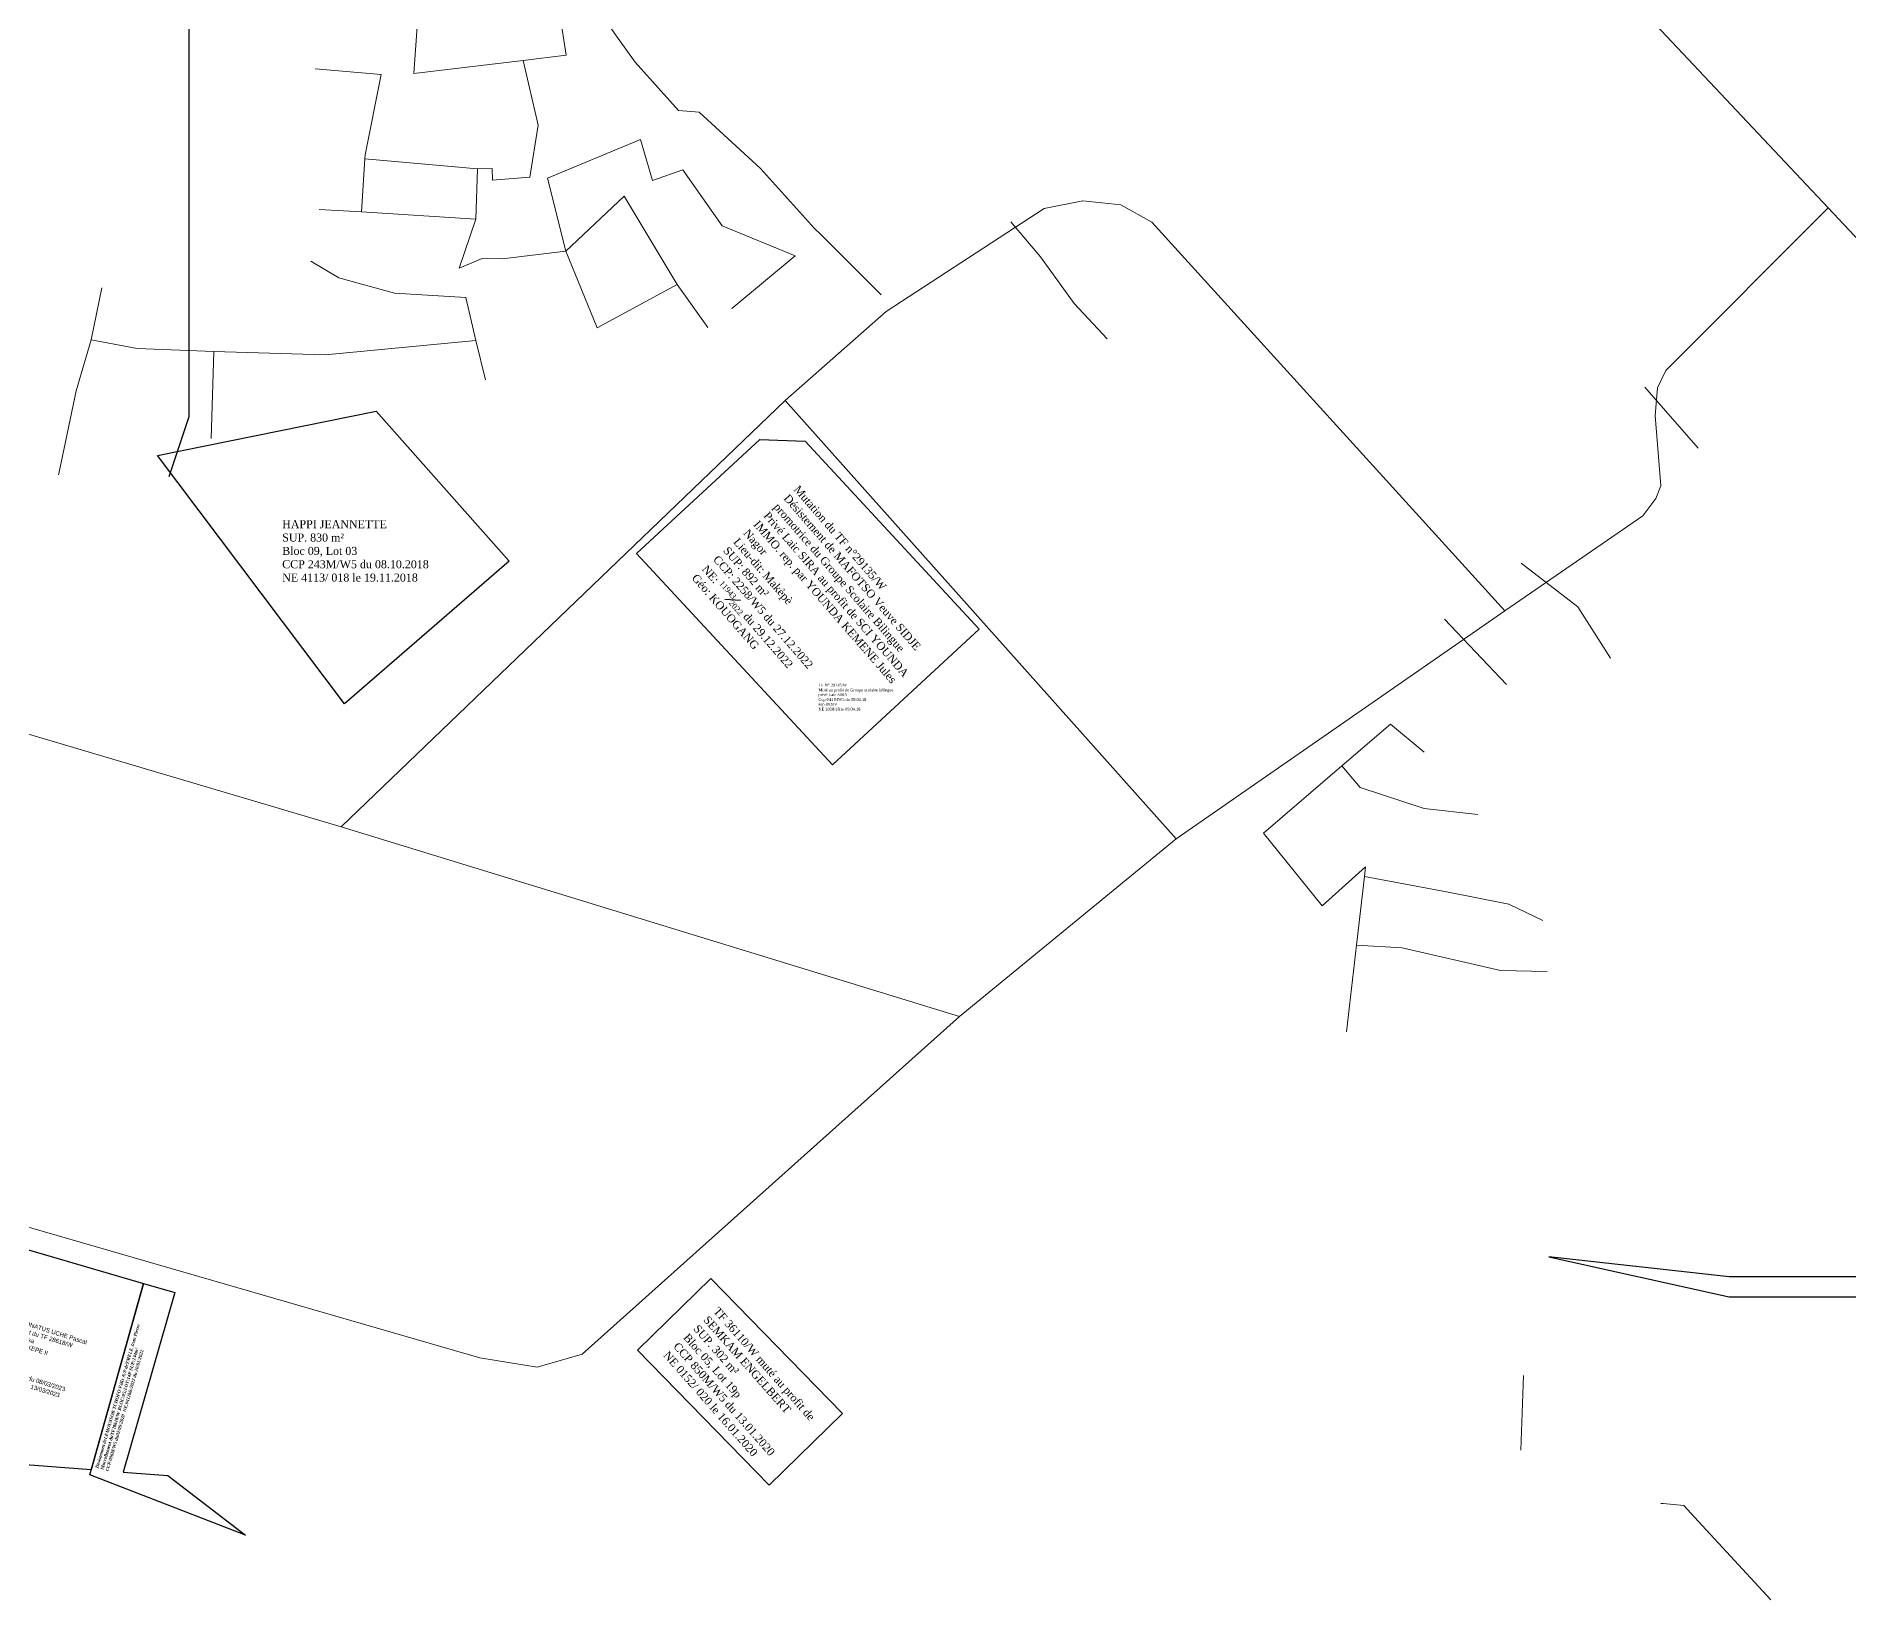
# Model space of a CAD drawing. Header units: millimetres. Extents: x 579832 to 917290, y 449831 to 1452191.
# Drawn here: x 583172.1 to 583398.6, y 451162.1 to 451357.6 of the extents above; entities that cross this region are included whole.
import ezdxf

# ---------------------------------------------------------------- set-up
doc = ezdxf.new("R2010")
doc.units = ezdxf.units.MM
doc.header["$LTSCALE"] = 10
for name, color, linetype, lineweight in [('drains_fossés', 120, 'Continuous', 20), ('MAJ APRES LE 13.01.2023', 222, 'Continuous', 30), ('Roads_others', 24, 'Continuous', 9)]:
    doc.layers.add(name, color=color, linetype=linetype, lineweight=lineweight)
doc.layers.add('end maj 26 02 2021', color=7, linetype='Continuous')
doc.layers.add('MAJ JAN 2022', color=1, linetype='Continuous')
doc.styles.add('Times 1.0', font='times.ttf', dxfattribs={"width": 0.99, "height": 1})

msp = doc.modelspace()

# ---------------------------------------------------------------- linework, layer by layer
at = {"flags": 128}
msp.add_lwpolyline([(583268.14, 451306.94), (583289.89, 451283.46), (583271.55, 451266.47), (583247.08, 451292.88), (583262.48, 451307.16)], close=True, dxfattribs=at)
msp.add_lwpolyline([(583268.14, 451306.94), (583289.89, 451283.46), (583271.55, 451266.47), (583247.08, 451292.88), (583262.48, 451307.16)], close=True, dxfattribs=at)
msp.add_lwpolyline([(583268.14, 451306.94), (583289.89, 451283.46), (583271.55, 451266.47), (583247.08, 451292.88), (583262.48, 451307.16)], close=True, dxfattribs=at)
msp.add_lwpolyline([(583268.14, 451306.94), (583289.89, 451283.46), (583271.55, 451266.47), (583247.08, 451292.88), (583262.48, 451307.16)], close=True, dxfattribs=at)
at = {"layer": 'drains_fossés'}
for p, q in [((583219.26, 451352.91), (583220, 451363.91)), ((583219.26, 451352.91), (583220, 451363.91)), ((583219.26, 451352.91), (583232.89, 451354.53)), ((583219.26, 451352.91), (583232.89, 451354.53)), ((583206.89, 451353.48), (583215.16, 451352.78)), ((583206.89, 451353.48), (583215.16, 451352.78)), ((583213.12, 451342.24), (583212.7, 451335.59)), ((583213.12, 451342.24), (583212.7, 451335.59)), ((583227.2, 451340.98), (583213.12, 451342.24)), ((583227.2, 451340.98), (583213.12, 451342.24)), ((583226.97, 451334.7), (583227.2, 451340.98)), ((583226.97, 451334.7), (583227.2, 451340.98)), ((583238.23, 451330.7), (583235.95, 451339.8)), ((583238.23, 451330.7), (583235.95, 451339.8)), ((583207.41, 451335.92), (583212.7, 451335.59)), ((583207.41, 451335.92), (583212.7, 451335.59)), ((583212.7, 451335.59), (583226.97, 451334.7)), ((583212.7, 451335.59), (583226.97, 451334.7)), ((583226.97, 451334.7), (583224.9, 451328.57)), ((583226.97, 451334.7), (583224.9, 451328.57)), ((583270.09, 451332.77), (583277.66, 451325.22)), ((583270.09, 451332.77), (583277.66, 451325.22)), ((583258.98, 451323.52), (583266.89, 451330.11)), ((583258.98, 451323.52), (583266.89, 451330.11)), ((583178.93, 451319.61), (583180.26, 451326.1)), ((583178.93, 451319.61), (583180.26, 451326.1)), ((583225.75, 451324.91), (583227, 451319.52)), ((583225.75, 451324.91), (583227, 451319.52)), ((583255.97, 451321.17), (583252.15, 451326.53)), ((583255.97, 451321.17), (583252.15, 451326.53)), ((583194.25, 451318.16), (583193.91, 451307.29)), ((583194.25, 451318.16), (583193.91, 451307.29)), ((583227, 451319.52), (583228.19, 451314.61)), ((583227, 451319.52), (583228.19, 451314.61)), ((583379.77, 451306.05), (583373.08, 451313.69)), ((583379.77, 451306.05), (583373.08, 451313.69)), ((583355.78, 451276.51), (583348.06, 451284.68)), ((583355.78, 451276.51), (583348.06, 451284.68)), ((583335.24, 451266.37), (583341.29, 451271.55)), ((583335.24, 451266.37), (583341.29, 451271.55)), ((583341.29, 451271.55), (583345.52, 451268.05)), ((583341.29, 451271.55), (583345.52, 451268.05)), ((583337.05, 451243.93), (583338.05, 451252.52)), ((583337.05, 451243.93), (583338.05, 451252.52)), ((583335.79, 451233.12), (583337.05, 451243.93)), ((583335.79, 451233.12), (583337.05, 451243.93)), ((583357.59, 451180.81), (583357.91, 451190.14)), ((583357.59, 451180.81), (583357.91, 451190.14))]:
    msp.add_line(p, q, dxfattribs=at)
for points in [[(583232.89, 451354.53), (583238.26, 451355.21), (583236.22, 451368.37)], [(583232.89, 451354.53), (583238.26, 451355.21), (583236.22, 451368.37)], [(583238.65, 451369.18), (583241.96, 451361.3), (583244.76, 451357.28), (583246.89, 451354.31), (583252.3, 451348.29), (583254.9, 451348.07), (583262.56, 451341.02), (583269.3, 451333.54), (583270.09, 451332.77)], [(583238.65, 451369.18), (583241.96, 451361.3), (583244.76, 451357.28), (583246.89, 451354.31), (583252.3, 451348.29), (583254.9, 451348.07), (583262.56, 451341.02), (583269.3, 451333.54), (583270.09, 451332.77)], [(583233.75, 451339.93), (583234.77, 451346.45), (583232.89, 451354.53)], [(583233.75, 451339.93), (583234.77, 451346.45), (583232.89, 451354.53)], [(583215.16, 451352.78), (583213.15, 451342.72), (583213.12, 451342.24)], [(583215.16, 451352.78), (583213.15, 451342.72), (583213.12, 451342.24)], [(583235.95, 451339.8), (583247.55, 451344.63), (583249.07, 451339.52), (583252.87, 451340.87), (583257.76, 451333.86), (583266.89, 451330.11)], [(583235.95, 451339.8), (583247.55, 451344.63), (583249.07, 451339.52), (583252.87, 451340.87), (583257.76, 451333.86), (583266.89, 451330.11)], [(583227.2, 451340.98), (583229.02, 451341.01), (583229.06, 451339.56), (583233.75, 451339.93)], [(583227.2, 451340.98), (583229.02, 451341.01), (583229.06, 451339.56), (583233.75, 451339.93)], [(583252.15, 451326.53), (583245.53, 451337.58), (583238.23, 451330.7)], [(583252.15, 451326.53), (583245.53, 451337.58), (583238.23, 451330.7)], [(583293.85, 451334.35), (583297.58, 451329.97), (583301.77, 451324.15), (583305.89, 451319.75)], [(583293.85, 451334.35), (583297.58, 451329.97), (583301.77, 451324.15), (583305.89, 451319.75)], [(583206.38, 451329.45), (583209.87, 451327.35), (583216.81, 451325.46), (583225.75, 451324.91)], [(583206.38, 451329.45), (583209.87, 451327.35), (583216.81, 451325.46), (583225.75, 451324.91)], [(583238.23, 451330.7), (583230.3, 451329.74), (583227.8, 451329.76), (583224.9, 451328.57)], [(583238.23, 451330.7), (583230.3, 451329.74), (583227.8, 451329.76), (583224.9, 451328.57)], [(583252.15, 451326.53), (583242.17, 451321.09), (583238.23, 451330.7)], [(583252.15, 451326.53), (583242.17, 451321.09), (583238.23, 451330.7)], [(583178.93, 451319.61), (583177.05, 451313.22), (583175.18, 451304.27), (583174.84, 451302.75)], [(583178.93, 451319.61), (583177.05, 451313.22), (583175.18, 451304.27), (583174.84, 451302.75)], [(583194.25, 451318.16), (583184.67, 451318.54), (583178.93, 451319.61)], [(583194.25, 451318.16), (583184.67, 451318.54), (583178.93, 451319.61)], [(583227, 451319.52), (583208.15, 451317.74), (583194.25, 451318.16)], [(583227, 451319.52), (583208.15, 451317.74), (583194.25, 451318.16)], [(583368.78, 451279.8), (583364.72, 451286.23), (583357.63, 451291.7)], [(583368.78, 451279.8), (583364.72, 451286.23), (583357.63, 451291.7)], [(583338.05, 451252.52), (583338.19, 451253.73), (583332.77, 451248.84), (583325.44, 451257.94), (583335.24, 451266.37)], [(583338.05, 451252.52), (583338.19, 451253.73), (583332.77, 451248.84), (583325.44, 451257.94), (583335.24, 451266.37)], [(583352.21, 451260.29), (583345.52, 451261.01), (583337.51, 451263.64), (583335.24, 451266.37)], [(583352.21, 451260.29), (583345.52, 451261.01), (583337.51, 451263.64), (583335.24, 451266.37)], [(583338.05, 451252.52), (583348.31, 451250.62), (583356.07, 451249.07), (583360.33, 451247.04)], [(583338.05, 451252.52), (583348.31, 451250.62), (583356.07, 451249.07), (583360.33, 451247.04)], [(583360.9, 451240.64), (583355.05, 451240.77), (583342.78, 451243.62), (583337.05, 451243.93)], [(583360.9, 451240.64), (583355.05, 451240.77), (583342.78, 451243.62), (583337.05, 451243.93)], [(583388.83, 451162.12), (583379.77, 451171.95), (583377.97, 451173.89), (583375.37, 451174.15), (583375.09, 451174.15)], [(583388.83, 451162.12), (583379.77, 451171.95), (583377.97, 451173.89), (583375.37, 451174.15), (583375.09, 451174.15)]]:
    msp.add_lwpolyline(points, dxfattribs=at)
at = {"layer": 'end maj 26 02 2021', "flags": 128}
for points in [[(583196.11, 451399.99), (583193.61, 451389.99), (583193.61, 451379.99), (583191.11, 451364.99), (583191.11, 451357.49)], [(583196.11, 451399.99), (583193.61, 451389.99), (583193.61, 451379.99), (583191.11, 451364.99), (583191.11, 451357.49)], [(583196.11, 451399.99), (583193.61, 451389.99), (583193.61, 451379.99), (583191.11, 451364.99), (583191.11, 451357.49)], [(583196.11, 451399.99), (583193.61, 451389.99), (583193.61, 451379.99), (583191.11, 451364.99), (583191.11, 451357.49)], [(583191.11, 451357.49), (583191.11, 451347.49), (583191.11, 451337.49), (583191.11, 451327.49)], [(583191.11, 451357.49), (583191.11, 451347.49), (583191.11, 451337.49), (583191.11, 451327.49)], [(583191.11, 451357.49), (583191.11, 451347.49), (583191.11, 451337.49), (583191.11, 451327.49)], [(583191.11, 451357.49), (583191.11, 451347.49), (583191.11, 451337.49), (583191.11, 451327.49)], [(583191.11, 451327.49), (583191.11, 451319.99), (583191.11, 451309.99), (583188.61, 451302.49)], [(583191.11, 451327.49), (583191.11, 451319.99), (583191.11, 451309.99), (583188.61, 451302.49)], [(583191.11, 451327.49), (583191.11, 451319.99), (583191.11, 451309.99), (583188.61, 451302.49)], [(583191.11, 451327.49), (583191.11, 451319.99), (583191.11, 451309.99), (583188.61, 451302.49)], [(583428.61, 451179.99), (583423.61, 451184.99), (583418.61, 451187.49), (583411.11, 451197.49), (583406.11, 451202.49), (583398.61, 451202.49), (583383.61, 451202.49), (583361.11, 451204.99), (583383.61, 451199.99), (583398.61, 451199.99), (583403.61, 451199.99), (583408.61, 451194.99), (583416.11, 451187.49), (583421.11, 451182.49), (583423.61, 451177.49)], [(583428.61, 451179.99), (583423.61, 451184.99), (583418.61, 451187.49), (583411.11, 451197.49), (583406.11, 451202.49), (583398.61, 451202.49), (583383.61, 451202.49), (583361.11, 451204.99), (583383.61, 451199.99), (583398.61, 451199.99), (583403.61, 451199.99), (583408.61, 451194.99), (583416.11, 451187.49), (583421.11, 451182.49), (583423.61, 451177.49)], [(583428.61, 451179.99), (583423.61, 451184.99), (583418.61, 451187.49), (583411.11, 451197.49), (583406.11, 451202.49), (583398.61, 451202.49), (583383.61, 451202.49), (583361.11, 451204.99), (583383.61, 451199.99), (583398.61, 451199.99), (583403.61, 451199.99), (583408.61, 451194.99), (583416.11, 451187.49), (583421.11, 451182.49), (583423.61, 451177.49)], [(583428.61, 451179.99), (583423.61, 451184.99), (583418.61, 451187.49), (583411.11, 451197.49), (583406.11, 451202.49), (583398.61, 451202.49), (583383.61, 451202.49), (583361.11, 451204.99), (583383.61, 451199.99), (583398.61, 451199.99), (583403.61, 451199.99), (583408.61, 451194.99), (583416.11, 451187.49), (583421.11, 451182.49), (583423.61, 451177.49)]]:
    msp.add_lwpolyline(points, dxfattribs=at)
at = {"layer": 'end maj 26 02 2021', "color": 150, "lineweight": -3, "flags": 128}
msp.add_lwpolyline([(583214.54, 451310.69), (583231.16, 451291.94), (583210.57, 451274.11), (583187.22, 451305.15)], close=True, dxfattribs=at)
msp.add_lwpolyline([(583214.54, 451310.69), (583231.16, 451291.94), (583210.57, 451274.11), (583187.22, 451305.15)], close=True, dxfattribs=at)
msp.add_lwpolyline([(583214.54, 451310.69), (583231.16, 451291.94), (583210.57, 451274.11), (583187.22, 451305.15)], close=True, dxfattribs=at)
msp.add_lwpolyline([(583214.54, 451310.69), (583231.16, 451291.94), (583210.57, 451274.11), (583187.22, 451305.15)], close=True, dxfattribs=at)
at = {"layer": 'end maj 26 02 2021', "color": 3, "lineweight": -3, "flags": 128}
msp.add_lwpolyline([(583256.35, 451202.29), (583272.81, 451185.42), (583263.63, 451176.46), (583247.18, 451193.33)], close=True, dxfattribs=at)
msp.add_lwpolyline([(583256.35, 451202.29), (583272.81, 451185.42), (583263.63, 451176.46), (583247.18, 451193.33)], close=True, dxfattribs=at)
msp.add_lwpolyline([(583256.35, 451202.29), (583272.81, 451185.42), (583263.63, 451176.46), (583247.18, 451193.33)], close=True, dxfattribs=at)
msp.add_lwpolyline([(583256.35, 451202.29), (583272.81, 451185.42), (583263.63, 451176.46), (583247.18, 451193.33)], close=True, dxfattribs=at)
at = {"layer": 'MAJ APRES LE 13.01.2023', "color": 232, "lineweight": 30, "flags": 128}
msp.add_lwpolyline([(583167.04, 451207.03), (583185.45, 451201.65), (583178.93, 451178.36), (583159.22, 451179.84)], close=True, dxfattribs=at)
msp.add_lwpolyline([(583167.04, 451207.03), (583185.45, 451201.65), (583178.93, 451178.36), (583159.22, 451179.84)], close=True, dxfattribs=at)
at = {"layer": 'MAJ JAN 2022', "flags": 128}
msp.add_lwpolyline([(583185.45, 451201.65), (583189.37, 451200.53), (583182.91, 451178.06), (583188.49, 451177.64), (583198.21, 451170.18), (583178.76, 451177.74)], close=True, dxfattribs=at)
msp.add_lwpolyline([(583185.45, 451201.65), (583189.37, 451200.53), (583182.91, 451178.06), (583188.49, 451177.64), (583198.21, 451170.18), (583178.76, 451177.74)], close=True, dxfattribs=at)
msp.add_lwpolyline([(583185.45, 451201.65), (583189.37, 451200.53), (583182.91, 451178.06), (583188.49, 451177.64), (583198.21, 451170.18), (583178.76, 451177.74)], close=True, dxfattribs=at)
msp.add_lwpolyline([(583185.45, 451201.65), (583189.37, 451200.53), (583182.91, 451178.06), (583188.49, 451177.64), (583198.21, 451170.18), (583178.76, 451177.74)], close=True, dxfattribs=at)
at = {"layer": 'Roads_others'}
msp.add_line((583265.64, 451312.03), (583314.52, 451257.22), dxfattribs=at)
msp.add_line((583265.64, 451312.03), (583314.52, 451257.22), dxfattribs=at)
for points in [[(583300.4, 451437.69), (583396.02, 451336.11), (583411.09, 451320.07)], [(583300.4, 451437.69), (583396.02, 451336.11), (583411.09, 451320.07)], [(583210.17, 451258.74), (583265.64, 451312.03), (583278.29, 451323.13), (583298, 451336.02), (583302.84, 451336.99), (583307.6, 451336.47), (583311.48, 451334.33), (583355.6, 451285.72)], [(583210.17, 451258.74), (583265.64, 451312.03), (583278.29, 451323.13), (583298, 451336.02), (583302.84, 451336.99), (583307.6, 451336.47), (583311.48, 451334.33), (583355.6, 451285.72)], [(583396.02, 451336.11), (583375.72, 451315.76), (583374.69, 451313.62), (583374.39, 451310.15), (583375.07, 451301.35), (583374.47, 451299.79), (583372.84, 451297.61)], [(583396.02, 451336.11), (583375.72, 451315.76), (583374.69, 451313.62), (583374.39, 451310.15), (583375.07, 451301.35), (583374.47, 451299.79), (583372.84, 451297.61)], [(583152.17, 451214.14), (583227.49, 451192.37), (583234.64, 451191.19), (583240.3, 451192.82), (583287.45, 451235.02), (583314.52, 451257.22), (583355.6, 451285.72), (583372.84, 451297.61)], [(583152.17, 451214.14), (583227.49, 451192.37), (583234.64, 451191.19), (583240.3, 451192.82), (583287.45, 451235.02), (583314.52, 451257.22), (583355.6, 451285.72), (583372.84, 451297.61)], [(583160.5, 451273.44), (583210.17, 451258.74), (583287.45, 451235.02)], [(583160.5, 451273.44), (583210.17, 451258.74), (583287.45, 451235.02)]]:
    msp.add_lwpolyline(points, dxfattribs=at)

# ---------------------------------------------------------------- texts
at = {"layer": 'end maj 26 02 2021', "color": 1, "linetype": 'ByBlock', "lineweight": -3, "ltscale": 0.0014, "insert": (583267.41, 451301.51), "char_height": 1, "width": 27.5182, "attachment_point": 1, "rotation": 310.9524, "style": 'Times 1.0'}
msp.add_mtext('\\A1;{\\fTimes New Roman|b0|i0|c186|p18;\\C0;Mutation du TF n°29135/W\\PDésistement de MAFOTSO Veuve SIDJE promotrice du Groupe Scolaire Bilingue Privé Laic SIRA\\fTimes New Roman|b0|i0|c0|p18; au profit de SCI YOUNDA IMMO. rep. par YOUNDA KEMENE Jules Nagor\\fTimes New Roman|b0|i0|c186|p18;\\PLieu-dit: Makèpè\\PSUP: 892 m²\\PCCP: 2258/W5 du 27.12.2022\\PNE: \\H0.7x;\\S11943#2022;\\H1.429x; du 29.12.2022\\PGéo: KOUOGANG }', dxfattribs=at)
msp.add_mtext('\\A1;{\\fTimes New Roman|b0|i0|c186|p18;\\C0;Mutation du TF n°29135/W\\PDésistement de MAFOTSO Veuve SIDJE promotrice du Groupe Scolaire Bilingue Privé Laic SIRA\\fTimes New Roman|b0|i0|c0|p18; au profit de SCI YOUNDA IMMO. rep. par YOUNDA KEMENE Jules Nagor\\fTimes New Roman|b0|i0|c186|p18;\\PLieu-dit: Makèpè\\PSUP: 892 m²\\PCCP: 2258/W5 du 27.12.2022\\PNE: \\H0.7x;\\S11943#2022;\\H1.429x; du 29.12.2022\\PGéo: KOUOGANG }', dxfattribs=at)
at = {"layer": 'end maj 26 02 2021', "color": 150, "linetype": 'ByBlock', "lineweight": -3, "ltscale": 0.0014, "insert": (583202.79, 451297.06), "char_height": 1, "width": 106.7586, "attachment_point": 1, "style": 'Times 1.0'}
msp.add_mtext('{\\C256;HAPPI JEANNETTE\\PSUP. 830 m²\\PBloc 09, Lot 03\\PCCP 243M/W5 du 08.10.2018\\PNE 4113/ 018 le 19.11.2018}', dxfattribs=at)
msp.add_mtext('{\\C256;HAPPI JEANNETTE\\PSUP. 830 m²\\PBloc 09, Lot 03\\PCCP 243M/W5 du 08.10.2018\\PNE 4113/ 018 le 19.11.2018}', dxfattribs=at)
msp.add_mtext('{\\C256;HAPPI JEANNETTE\\PSUP. 830 m²\\PBloc 09, Lot 03\\PCCP 243M/W5 du 08.10.2018\\PNE 4113/ 018 le 19.11.2018}', dxfattribs=at)
msp.add_mtext('{\\C256;HAPPI JEANNETTE\\PSUP. 830 m²\\PBloc 09, Lot 03\\PCCP 243M/W5 du 08.10.2018\\PNE 4113/ 018 le 19.11.2018}', dxfattribs=at)
at = {"layer": 'end maj 26 02 2021', "color": 1, "linetype": 'ByBlock', "lineweight": -3, "ltscale": 0.0014, "insert": (583269.81, 451276.64), "char_height": 0.3618, "width": 9.9549, "attachment_point": 1, "style": 'Times 1.0'}
msp.add_mtext('TF N° 29135/W\\PMuté au profit de Groupe scolaire bilingue privé Laic SIRA\\PCcp 041 MW5 du 09.04.18\\Psup 892m²\\PNE 1028/18 le 09.04.18', dxfattribs=at)
msp.add_mtext('TF N° 29135/W\\PMuté au profit de Groupe scolaire bilingue privé Laic SIRA\\PCcp 041 MW5 du 09.04.18\\Psup 892m²\\PNE 1028/18 le 09.04.18', dxfattribs=at)
at = {"layer": 'end maj 26 02 2021', "color": 150, "linetype": 'ByBlock', "lineweight": -3, "ltscale": 0.0014, "insert": (583257.36, 451198.81), "char_height": 1, "width": 58.231, "attachment_point": 1, "rotation": 311.382, "style": 'Times 1.0'}
msp.add_mtext('{\\C1;TF 36110/W muté au profit de\\P\\C256;SEMKAM ENGELBERT\\PSUP. 302 m²\\PBloc 05, Lot 19p\\PCCP 850M/W5 du 13.01.2020\\PNE 0152/ 020 le 16.01.2020}', dxfattribs=at)
msp.add_mtext('{\\C1;TF 36110/W muté au profit de\\P\\C256;SEMKAM ENGELBERT\\PSUP. 302 m²\\PBloc 05, Lot 19p\\PCCP 850M/W5 du 13.01.2020\\PNE 0152/ 020 le 16.01.2020}', dxfattribs=at)
msp.add_mtext('{\\C1;TF 36110/W muté au profit de\\P\\C256;SEMKAM ENGELBERT\\PSUP. 302 m²\\PBloc 05, Lot 19p\\PCCP 850M/W5 du 13.01.2020\\PNE 0152/ 020 le 16.01.2020}', dxfattribs=at)
msp.add_mtext('{\\C1;TF 36110/W muté au profit de\\P\\C256;SEMKAM ENGELBERT\\PSUP. 302 m²\\PBloc 05, Lot 19p\\PCCP 850M/W5 du 13.01.2020\\PNE 0152/ 020 le 16.01.2020}', dxfattribs=at)
at = {"layer": 'MAJ APRES LE 13.01.2023', "color": 232, "lineweight": 30, "insert": (583167.38, 451198), "char_height": 0.55, "attachment_point": 1, "rotation": 342.6964}
msp.add_mtext_dynamic_manual_height_columns('{\\C0;MAGBO DONATUS UCHE Pascal\\P\\C1;Morcellement du TF 28618/W\\P\\C7;Quartier: Bassa\\PLIEU DIT: MAKEPE II\\PBloc: 5\\PLot:  14p   \\PSUP: 505m2     \\PCCP: 2484M/W5 du 08/03/2023 \\PNE:  2030/2023 du 13/03/2023\\C256;\\P\\C1;Géo: SIEWE Marc}', width=62.0824, gutter_width=12.5, heights=[0], dxfattribs=at)
msp.add_mtext_dynamic_manual_height_columns('{\\C0;MAGBO DONATUS UCHE Pascal\\P\\C1;Morcellement du TF 28618/W\\P\\C7;Quartier: Bassa\\PLIEU DIT: MAKEPE II\\PBloc: 5\\PLot:  14p   \\PSUP: 505m2     \\PCCP: 2484M/W5 du 08/03/2023 \\PNE:  2030/2023 du 13/03/2023\\C256;\\P\\C1;Géo: SIEWE Marc}', width=62.0824, gutter_width=12.5, heights=[0], dxfattribs=at)
at = {"layer": 'MAJ JAN 2022', "insert": (583179.42, 451178.63), "char_height": 2, "width": 19.0901, "attachment_point": 1, "rotation": 73.8275}
msp.add_mtext('{\\fTimes New Roman|b1|i1|c0|p18;\\H0.2x;Desistement deLEMOUSSOK TCHOFO Félix A/P deYMELE Jean Pierre \\fTimes New Roman|b1|i0|c0|p18;\\C1;Morcellement duTF28618/W \\fTimes New Roman|b1|i1|c0|p18;\\C256;BLOC:05;LOT:14P SUP:134m²\\PCCP.006M/W5 du02/09/2020  NE.0412bis/2022 du 20/01/2022\\H1.25x;\\P\\H4x; }', dxfattribs=at)
msp.add_mtext('{\\fTimes New Roman|b1|i1|c0|p18;\\H0.2x;Desistement deLEMOUSSOK TCHOFO Félix A/P deYMELE Jean Pierre \\fTimes New Roman|b1|i0|c0|p18;\\C1;Morcellement duTF28618/W \\fTimes New Roman|b1|i1|c0|p18;\\C256;BLOC:05;LOT:14P SUP:134m²\\PCCP.006M/W5 du02/09/2020  NE.0412bis/2022 du 20/01/2022\\H1.25x;\\P\\H4x; }', dxfattribs=at)
msp.add_mtext('{\\fTimes New Roman|b1|i1|c0|p18;\\H0.2x;Desistement deLEMOUSSOK TCHOFO Félix A/P deYMELE Jean Pierre \\fTimes New Roman|b1|i0|c0|p18;\\C1;Morcellement duTF28618/W \\fTimes New Roman|b1|i1|c0|p18;\\C256;BLOC:05;LOT:14P SUP:134m²\\PCCP.006M/W5 du02/09/2020  NE.0412bis/2022 du 20/01/2022\\H1.25x;\\P\\H4x; }', dxfattribs=at)
msp.add_mtext('{\\fTimes New Roman|b1|i1|c0|p18;\\H0.2x;Desistement deLEMOUSSOK TCHOFO Félix A/P deYMELE Jean Pierre \\fTimes New Roman|b1|i0|c0|p18;\\C1;Morcellement duTF28618/W \\fTimes New Roman|b1|i1|c0|p18;\\C256;BLOC:05;LOT:14P SUP:134m²\\PCCP.006M/W5 du02/09/2020  NE.0412bis/2022 du 20/01/2022\\H1.25x;\\P\\H4x; }', dxfattribs=at)

doc.saveas('drawing.dxf')
